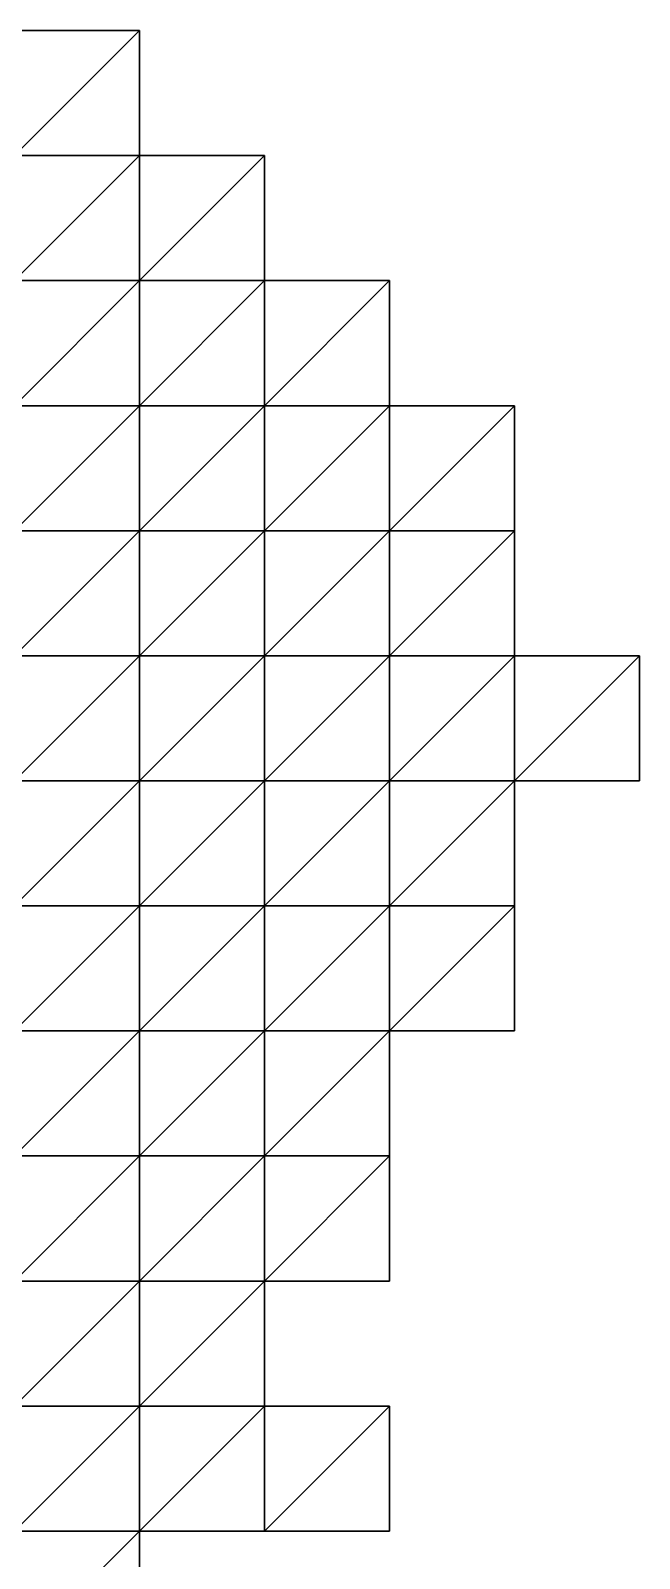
# Model space of a CAD drawing. Extents: x 292020 to 295740, y 4557680 to 4560040.
# Drawn here: x 295462.5 to 295560, y 4559415.6 to 4559660 of the extents above; entities that cross this region are included whole.
import ezdxf

# ---------------------------------------------------------------- set-up
doc = ezdxf.new("R2010")
doc.units = 0
doc.layers.add('RUN201_4_-_RUN201_NODOMAIN5_20X', color=7, linetype='CONTINUOUS')

msp = doc.modelspace()

# ---------------------------------------------------------------- linework, layer by layer
at = {"layer": 'RUN201_4_-_RUN201_NODOMAIN5_20X'}
for points in [[(295460, 4559660, 1880), (295460, 4559640, 1880), (295480, 4559660, 1880)], [(295480, 4559660, 1880), (295460, 4559640, 1880), (295480, 4559640, 1880)], [(295480, 4559660, 1900), (295460, 4559640, 1900), (295460, 4559660, 1900)], [(295480, 4559640, 1900), (295460, 4559640, 1900), (295480, 4559660, 1900)], [(295480, 4559660, 1880), (295460, 4559660, 1900), (295460, 4559660, 1880)], [(295480, 4559660, 1900), (295460, 4559660, 1900), (295480, 4559660, 1880)], [(295480, 4559640, 1880), (295480, 4559640, 1900), (295480, 4559660, 1880)], [(295480, 4559660, 1880), (295480, 4559640, 1900), (295480, 4559660, 1900)], [(295460, 4559640, 1880), (295460, 4559620, 1880), (295480, 4559640, 1880)], [(295480, 4559640, 1880), (295460, 4559620, 1880), (295480, 4559620, 1880)], [(295480, 4559640, 1920), (295460, 4559620, 1920), (295460, 4559640, 1920)], [(295480, 4559620, 1920), (295460, 4559620, 1920), (295480, 4559640, 1920)], [(295480, 4559640, 1900), (295460, 4559640, 1920), (295460, 4559640, 1900)], [(295480, 4559640, 1920), (295460, 4559640, 1920), (295480, 4559640, 1900)], [(295480, 4559620, 1880), (295480, 4559620, 1900), (295480, 4559640, 1880)], [(295480, 4559640, 1880), (295480, 4559620, 1900), (295480, 4559640, 1900)], [(295480, 4559640, 1900), (295480, 4559620, 1900), (295500, 4559640, 1900)], [(295500, 4559640, 1900), (295480, 4559620, 1900), (295500, 4559620, 1900)], [(295500, 4559640, 1920), (295480, 4559620, 1920), (295480, 4559640, 1920)], [(295500, 4559620, 1920), (295480, 4559620, 1920), (295500, 4559640, 1920)], [(295500, 4559640, 1900), (295480, 4559640, 1920), (295480, 4559640, 1900)], [(295500, 4559640, 1920), (295480, 4559640, 1920), (295500, 4559640, 1900)], [(295500, 4559620, 1900), (295500, 4559620, 1920), (295500, 4559640, 1900)], [(295500, 4559640, 1900), (295500, 4559620, 1920), (295500, 4559640, 1920)], [(295460, 4559620, 1860), (295460, 4559600, 1860), (295480, 4559620, 1860)], [(295480, 4559620, 1860), (295460, 4559600, 1860), (295480, 4559600, 1860)], [(295480, 4559620, 1860), (295460, 4559620, 1880), (295460, 4559620, 1860)], [(295480, 4559620, 1880), (295460, 4559620, 1880), (295480, 4559620, 1860)], [(295480, 4559620, 1920), (295460, 4559600, 1920), (295460, 4559620, 1920)], [(295480, 4559600, 1920), (295460, 4559600, 1920), (295480, 4559620, 1920)], [(295480, 4559600, 1860), (295480, 4559600, 1880), (295480, 4559620, 1860)], [(295480, 4559620, 1860), (295480, 4559600, 1880), (295480, 4559620, 1880)], [(295480, 4559620, 1880), (295480, 4559600, 1880), (295500, 4559620, 1880)], [(295500, 4559620, 1880), (295480, 4559600, 1880), (295500, 4559600, 1880)], [(295500, 4559620, 1880), (295480, 4559620, 1900), (295480, 4559620, 1880)], [(295500, 4559620, 1900), (295480, 4559620, 1900), (295500, 4559620, 1880)], [(295500, 4559620, 1920), (295480, 4559600, 1920), (295480, 4559620, 1920)], [(295500, 4559600, 1920), (295480, 4559600, 1920), (295500, 4559620, 1920)], [(295500, 4559600, 1880), (295500, 4559600, 1900), (295500, 4559620, 1880)], [(295500, 4559620, 1880), (295500, 4559600, 1900), (295500, 4559620, 1900)], [(295500, 4559620, 1900), (295500, 4559600, 1900), (295520, 4559620, 1900)], [(295520, 4559620, 1900), (295500, 4559600, 1900), (295520, 4559600, 1900)], [(295520, 4559620, 1920), (295500, 4559600, 1920), (295500, 4559620, 1920)], [(295520, 4559600, 1920), (295500, 4559600, 1920), (295520, 4559620, 1920)], [(295520, 4559620, 1900), (295500, 4559620, 1920), (295500, 4559620, 1900)], [(295520, 4559620, 1920), (295500, 4559620, 1920), (295520, 4559620, 1900)], [(295520, 4559600, 1900), (295520, 4559600, 1920), (295520, 4559620, 1900)], [(295520, 4559620, 1900), (295520, 4559600, 1920), (295520, 4559620, 1920)], [(295460, 4559600, 1860), (295460, 4559580, 1860), (295480, 4559600, 1860)], [(295480, 4559600, 1860), (295460, 4559580, 1860), (295480, 4559580, 1860)], [(295480, 4559600, 1920), (295460, 4559580, 1920), (295460, 4559600, 1920)], [(295480, 4559580, 1920), (295460, 4559580, 1920), (295480, 4559600, 1920)], [(295480, 4559580, 1860), (295480, 4559580, 1880), (295480, 4559600, 1860)], [(295480, 4559600, 1860), (295480, 4559580, 1880), (295480, 4559600, 1880)], [(295480, 4559600, 1880), (295480, 4559580, 1880), (295500, 4559600, 1880)], [(295500, 4559600, 1880), (295480, 4559580, 1880), (295500, 4559580, 1880)], [(295500, 4559600, 1920), (295480, 4559580, 1920), (295480, 4559600, 1920)], [(295500, 4559580, 1920), (295480, 4559580, 1920), (295500, 4559600, 1920)], [(295500, 4559580, 1880), (295500, 4559580, 1900), (295500, 4559600, 1880)], [(295500, 4559600, 1880), (295500, 4559580, 1900), (295500, 4559600, 1900)], [(295500, 4559600, 1900), (295500, 4559580, 1900), (295520, 4559600, 1900)], [(295520, 4559600, 1900), (295500, 4559580, 1900), (295520, 4559580, 1900)], [(295520, 4559600, 1920), (295500, 4559580, 1920), (295500, 4559600, 1920)], [(295520, 4559580, 1920), (295500, 4559580, 1920), (295520, 4559600, 1920)], [(295520, 4559600, 1900), (295520, 4559580, 1900), (295540, 4559600, 1900)], [(295540, 4559600, 1900), (295520, 4559580, 1900), (295540, 4559580, 1900)], [(295540, 4559600, 1920), (295520, 4559580, 1920), (295520, 4559600, 1920)], [(295540, 4559580, 1920), (295520, 4559580, 1920), (295540, 4559600, 1920)], [(295540, 4559600, 1900), (295520, 4559600, 1920), (295520, 4559600, 1900)], [(295540, 4559600, 1920), (295520, 4559600, 1920), (295540, 4559600, 1900)], [(295540, 4559580, 1900), (295540, 4559580, 1920), (295540, 4559600, 1900)], [(295540, 4559600, 1900), (295540, 4559580, 1920), (295540, 4559600, 1920)], [(295460, 4559580, 1840), (295460, 4559560, 1840), (295480, 4559580, 1840)], [(295480, 4559580, 1840), (295460, 4559560, 1840), (295480, 4559560, 1840)], [(295480, 4559580, 1840), (295460, 4559580, 1860), (295460, 4559580, 1840)], [(295480, 4559580, 1860), (295460, 4559580, 1860), (295480, 4559580, 1840)], [(295480, 4559580, 1920), (295460, 4559560, 1920), (295460, 4559580, 1920)], [(295480, 4559560, 1920), (295460, 4559560, 1920), (295480, 4559580, 1920)], [(295480, 4559560, 1840), (295480, 4559560, 1860), (295480, 4559580, 1840)], [(295480, 4559580, 1840), (295480, 4559560, 1860), (295480, 4559580, 1860)], [(295480, 4559580, 1860), (295480, 4559560, 1860), (295500, 4559580, 1860)], [(295500, 4559580, 1860), (295480, 4559560, 1860), (295500, 4559560, 1860)], [(295500, 4559580, 1860), (295480, 4559580, 1880), (295480, 4559580, 1860)], [(295500, 4559580, 1880), (295480, 4559580, 1880), (295500, 4559580, 1860)], [(295500, 4559580, 1920), (295480, 4559560, 1920), (295480, 4559580, 1920)], [(295500, 4559560, 1920), (295480, 4559560, 1920), (295500, 4559580, 1920)], [(295500, 4559560, 1860), (295500, 4559560, 1880), (295500, 4559580, 1860)], [(295500, 4559580, 1860), (295500, 4559560, 1880), (295500, 4559580, 1880)], [(295500, 4559580, 1880), (295500, 4559560, 1880), (295520, 4559580, 1880)], [(295520, 4559580, 1880), (295500, 4559560, 1880), (295520, 4559560, 1880)], [(295520, 4559580, 1880), (295500, 4559580, 1900), (295500, 4559580, 1880)], [(295520, 4559580, 1900), (295500, 4559580, 1900), (295520, 4559580, 1880)], [(295520, 4559580, 1920), (295500, 4559560, 1920), (295500, 4559580, 1920)], [(295520, 4559560, 1920), (295500, 4559560, 1920), (295520, 4559580, 1920)], [(295520, 4559560, 1880), (295520, 4559560, 1900), (295520, 4559580, 1880)], [(295520, 4559580, 1880), (295520, 4559560, 1900), (295520, 4559580, 1900)], [(295520, 4559580, 1900), (295520, 4559560, 1900), (295540, 4559580, 1900)], [(295540, 4559580, 1900), (295520, 4559560, 1900), (295540, 4559560, 1900)], [(295540, 4559580, 1920), (295520, 4559560, 1920), (295520, 4559580, 1920)], [(295540, 4559560, 1920), (295520, 4559560, 1920), (295540, 4559580, 1920)], [(295540, 4559560, 1900), (295540, 4559560, 1920), (295540, 4559580, 1900)], [(295540, 4559580, 1900), (295540, 4559560, 1920), (295540, 4559580, 1920)], [(295460, 4559560, 1840), (295460, 4559540, 1840), (295480, 4559560, 1840)], [(295480, 4559560, 1840), (295460, 4559540, 1840), (295480, 4559540, 1840)], [(295480, 4559560, 1920), (295460, 4559540, 1920), (295460, 4559560, 1920)], [(295480, 4559540, 1920), (295460, 4559540, 1920), (295480, 4559560, 1920)], [(295480, 4559560, 1840), (295480, 4559540, 1840), (295500, 4559560, 1840)], [(295500, 4559560, 1840), (295480, 4559540, 1840), (295500, 4559540, 1840)], [(295500, 4559560, 1840), (295480, 4559560, 1860), (295480, 4559560, 1840)], [(295500, 4559560, 1860), (295480, 4559560, 1860), (295500, 4559560, 1840)], [(295500, 4559560, 1920), (295480, 4559540, 1920), (295480, 4559560, 1920)], [(295500, 4559540, 1920), (295480, 4559540, 1920), (295500, 4559560, 1920)], [(295500, 4559540, 1840), (295500, 4559540, 1860), (295500, 4559560, 1840)], [(295500, 4559560, 1840), (295500, 4559540, 1860), (295500, 4559560, 1860)], [(295500, 4559560, 1860), (295500, 4559540, 1860), (295520, 4559560, 1860)], [(295520, 4559560, 1860), (295500, 4559540, 1860), (295520, 4559540, 1860)], [(295520, 4559560, 1860), (295500, 4559560, 1880), (295500, 4559560, 1860)], [(295520, 4559560, 1880), (295500, 4559560, 1880), (295520, 4559560, 1860)], [(295520, 4559560, 1920), (295500, 4559540, 1920), (295500, 4559560, 1920)], [(295520, 4559540, 1920), (295500, 4559540, 1920), (295520, 4559560, 1920)], [(295520, 4559540, 1860), (295520, 4559540, 1880), (295520, 4559560, 1860)], [(295520, 4559560, 1860), (295520, 4559540, 1880), (295520, 4559560, 1880)], [(295520, 4559560, 1880), (295520, 4559540, 1880), (295540, 4559560, 1880)], [(295540, 4559560, 1880), (295520, 4559540, 1880), (295540, 4559540, 1880)], [(295540, 4559560, 1880), (295520, 4559560, 1900), (295520, 4559560, 1880)], [(295540, 4559560, 1900), (295520, 4559560, 1900), (295540, 4559560, 1880)], [(295540, 4559560, 1920), (295520, 4559540, 1920), (295520, 4559560, 1920)], [(295540, 4559540, 1920), (295520, 4559540, 1920), (295540, 4559560, 1920)], [(295540, 4559540, 1880), (295540, 4559540, 1900), (295540, 4559560, 1880)], [(295540, 4559560, 1880), (295540, 4559540, 1900), (295540, 4559560, 1900)], [(295540, 4559560, 1900), (295540, 4559540, 1900), (295560, 4559560, 1900)], [(295560, 4559560, 1900), (295540, 4559540, 1900), (295560, 4559540, 1900)], [(295560, 4559560, 1920), (295540, 4559540, 1920), (295540, 4559560, 1920)], [(295560, 4559540, 1920), (295540, 4559540, 1920), (295560, 4559560, 1920)], [(295560, 4559560, 1900), (295540, 4559560, 1920), (295540, 4559560, 1900)], [(295560, 4559560, 1920), (295540, 4559560, 1920), (295560, 4559560, 1900)], [(295560, 4559540, 1900), (295560, 4559540, 1920), (295560, 4559560, 1900)], [(295560, 4559560, 1900), (295560, 4559540, 1920), (295560, 4559560, 1920)], [(295460, 4559540, 1840), (295460, 4559520, 1840), (295480, 4559540, 1840)], [(295480, 4559540, 1840), (295460, 4559520, 1840), (295480, 4559520, 1840)], [(295480, 4559540, 1920), (295460, 4559520, 1920), (295460, 4559540, 1920)], [(295480, 4559520, 1920), (295460, 4559520, 1920), (295480, 4559540, 1920)], [(295480, 4559520, 1840), (295480, 4559520, 1860), (295480, 4559540, 1840)], [(295480, 4559540, 1840), (295480, 4559520, 1860), (295480, 4559540, 1860)], [(295480, 4559540, 1840), (295480, 4559540, 1860), (295500, 4559540, 1840)], [(295500, 4559540, 1840), (295480, 4559540, 1860), (295500, 4559540, 1860)], [(295480, 4559540, 1860), (295480, 4559520, 1860), (295500, 4559540, 1860)], [(295500, 4559540, 1860), (295480, 4559520, 1860), (295500, 4559520, 1860)], [(295500, 4559540, 1920), (295480, 4559520, 1920), (295480, 4559540, 1920)], [(295500, 4559520, 1920), (295480, 4559520, 1920), (295500, 4559540, 1920)], [(295500, 4559520, 1860), (295500, 4559520, 1880), (295500, 4559540, 1860)], [(295500, 4559540, 1860), (295500, 4559520, 1880), (295500, 4559540, 1880)], [(295500, 4559540, 1860), (295500, 4559540, 1880), (295520, 4559540, 1860)], [(295520, 4559540, 1860), (295500, 4559540, 1880), (295520, 4559540, 1880)], [(295500, 4559540, 1880), (295500, 4559520, 1880), (295520, 4559540, 1880)], [(295520, 4559540, 1880), (295500, 4559520, 1880), (295520, 4559520, 1880)], [(295520, 4559540, 1920), (295500, 4559520, 1920), (295500, 4559540, 1920)], [(295520, 4559520, 1920), (295500, 4559520, 1920), (295520, 4559540, 1920)], [(295520, 4559520, 1880), (295520, 4559520, 1900), (295520, 4559540, 1880)], [(295520, 4559540, 1880), (295520, 4559520, 1900), (295520, 4559540, 1900)], [(295520, 4559540, 1880), (295520, 4559540, 1900), (295540, 4559540, 1880)], [(295540, 4559540, 1880), (295520, 4559540, 1900), (295540, 4559540, 1900)], [(295520, 4559540, 1900), (295520, 4559520, 1900), (295540, 4559540, 1900)], [(295540, 4559540, 1900), (295520, 4559520, 1900), (295540, 4559520, 1900)], [(295540, 4559540, 1920), (295520, 4559520, 1920), (295520, 4559540, 1920)], [(295540, 4559520, 1920), (295520, 4559520, 1920), (295540, 4559540, 1920)], [(295540, 4559520, 1900), (295540, 4559520, 1920), (295540, 4559540, 1900)], [(295540, 4559540, 1900), (295540, 4559520, 1920), (295540, 4559540, 1920)], [(295540, 4559540, 1900), (295540, 4559540, 1920), (295560, 4559540, 1900)], [(295560, 4559540, 1900), (295540, 4559540, 1920), (295560, 4559540, 1920)], [(295460, 4559520, 1840), (295460, 4559500, 1840), (295480, 4559520, 1840)], [(295480, 4559520, 1840), (295460, 4559500, 1840), (295480, 4559500, 1840)], [(295480, 4559520, 1920), (295460, 4559500, 1920), (295460, 4559520, 1920)], [(295480, 4559500, 1920), (295460, 4559500, 1920), (295480, 4559520, 1920)], [(295480, 4559500, 1840), (295480, 4559500, 1860), (295480, 4559520, 1840)], [(295480, 4559520, 1840), (295480, 4559500, 1860), (295480, 4559520, 1860)], [(295480, 4559520, 1860), (295480, 4559500, 1860), (295500, 4559520, 1860)], [(295500, 4559520, 1860), (295480, 4559500, 1860), (295500, 4559500, 1860)], [(295500, 4559520, 1920), (295480, 4559500, 1920), (295480, 4559520, 1920)], [(295500, 4559500, 1920), (295480, 4559500, 1920), (295500, 4559520, 1920)], [(295500, 4559500, 1860), (295500, 4559500, 1880), (295500, 4559520, 1860)], [(295500, 4559520, 1860), (295500, 4559500, 1880), (295500, 4559520, 1880)], [(295500, 4559520, 1880), (295500, 4559500, 1880), (295520, 4559520, 1880)], [(295520, 4559520, 1880), (295500, 4559500, 1880), (295520, 4559500, 1880)], [(295520, 4559520, 1920), (295500, 4559500, 1920), (295500, 4559520, 1920)], [(295520, 4559500, 1920), (295500, 4559500, 1920), (295520, 4559520, 1920)], [(295520, 4559500, 1880), (295520, 4559500, 1900), (295520, 4559520, 1880)], [(295520, 4559520, 1880), (295520, 4559500, 1900), (295520, 4559520, 1900)], [(295520, 4559520, 1900), (295520, 4559500, 1900), (295540, 4559520, 1900)], [(295540, 4559520, 1900), (295520, 4559500, 1900), (295540, 4559500, 1900)], [(295540, 4559520, 1920), (295520, 4559500, 1920), (295520, 4559520, 1920)], [(295540, 4559500, 1920), (295520, 4559500, 1920), (295540, 4559520, 1920)], [(295540, 4559500, 1900), (295540, 4559500, 1920), (295540, 4559520, 1900)], [(295540, 4559520, 1900), (295540, 4559500, 1920), (295540, 4559520, 1920)], [(295460, 4559500, 1840), (295460, 4559500, 1860), (295480, 4559500, 1840)], [(295480, 4559500, 1840), (295460, 4559500, 1860), (295480, 4559500, 1860)], [(295460, 4559500, 1860), (295460, 4559480, 1860), (295480, 4559500, 1860)], [(295480, 4559500, 1860), (295460, 4559480, 1860), (295480, 4559480, 1860)], [(295480, 4559500, 1920), (295460, 4559480, 1920), (295460, 4559500, 1920)], [(295480, 4559480, 1920), (295460, 4559480, 1920), (295480, 4559500, 1920)], [(295480, 4559480, 1860), (295480, 4559480, 1880), (295480, 4559500, 1860)], [(295480, 4559500, 1860), (295480, 4559480, 1880), (295480, 4559500, 1880)], [(295480, 4559500, 1860), (295480, 4559500, 1880), (295500, 4559500, 1860)], [(295500, 4559500, 1860), (295480, 4559500, 1880), (295500, 4559500, 1880)], [(295480, 4559500, 1880), (295480, 4559480, 1880), (295500, 4559500, 1880)], [(295500, 4559500, 1880), (295480, 4559480, 1880), (295500, 4559480, 1880)], [(295500, 4559500, 1920), (295480, 4559480, 1920), (295480, 4559500, 1920)], [(295500, 4559480, 1920), (295480, 4559480, 1920), (295500, 4559500, 1920)], [(295500, 4559480, 1880), (295500, 4559480, 1900), (295500, 4559500, 1880)], [(295500, 4559500, 1880), (295500, 4559480, 1900), (295500, 4559500, 1900)], [(295500, 4559500, 1880), (295500, 4559500, 1900), (295520, 4559500, 1880)], [(295520, 4559500, 1880), (295500, 4559500, 1900), (295520, 4559500, 1900)], [(295500, 4559500, 1900), (295500, 4559480, 1900), (295520, 4559500, 1900)], [(295520, 4559500, 1900), (295500, 4559480, 1900), (295520, 4559480, 1900)], [(295520, 4559500, 1920), (295500, 4559480, 1920), (295500, 4559500, 1920)], [(295520, 4559480, 1920), (295500, 4559480, 1920), (295520, 4559500, 1920)], [(295520, 4559480, 1900), (295520, 4559480, 1920), (295520, 4559500, 1900)], [(295520, 4559500, 1900), (295520, 4559480, 1920), (295520, 4559500, 1920)], [(295520, 4559500, 1900), (295520, 4559500, 1920), (295540, 4559500, 1900)], [(295540, 4559500, 1900), (295520, 4559500, 1920), (295540, 4559500, 1920)], [(295460, 4559480, 1860), (295460, 4559460, 1860), (295480, 4559480, 1860)], [(295480, 4559480, 1860), (295460, 4559460, 1860), (295480, 4559460, 1860)], [(295480, 4559480, 1920), (295460, 4559460, 1920), (295460, 4559480, 1920)], [(295480, 4559460, 1920), (295460, 4559460, 1920), (295480, 4559480, 1920)], [(295480, 4559460, 1860), (295480, 4559460, 1880), (295480, 4559480, 1860)], [(295480, 4559480, 1860), (295480, 4559460, 1880), (295480, 4559480, 1880)], [(295480, 4559480, 1880), (295480, 4559460, 1880), (295500, 4559480, 1880)], [(295500, 4559480, 1880), (295480, 4559460, 1880), (295500, 4559460, 1880)], [(295500, 4559480, 1920), (295480, 4559460, 1920), (295480, 4559480, 1920)], [(295500, 4559460, 1920), (295480, 4559460, 1920), (295500, 4559480, 1920)], [(295500, 4559460, 1880), (295500, 4559460, 1900), (295500, 4559480, 1880)], [(295500, 4559480, 1880), (295500, 4559460, 1900), (295500, 4559480, 1900)], [(295500, 4559480, 1900), (295500, 4559460, 1900), (295520, 4559480, 1900)], [(295520, 4559480, 1900), (295500, 4559460, 1900), (295520, 4559460, 1900)], [(295520, 4559480, 1920), (295500, 4559460, 1920), (295500, 4559480, 1920)], [(295520, 4559460, 1920), (295500, 4559460, 1920), (295520, 4559480, 1920)], [(295520, 4559460, 1900), (295520, 4559460, 1920), (295520, 4559480, 1900)], [(295520, 4559480, 1900), (295520, 4559460, 1920), (295520, 4559480, 1920)], [(295460, 4559460, 1860), (295460, 4559460, 1880), (295480, 4559460, 1860)], [(295480, 4559460, 1860), (295460, 4559460, 1880), (295480, 4559460, 1880)], [(295460, 4559460, 1880), (295460, 4559440, 1880), (295480, 4559460, 1880)], [(295480, 4559460, 1880), (295460, 4559440, 1880), (295480, 4559440, 1880)], [(295480, 4559460, 1920), (295460, 4559440, 1920), (295460, 4559460, 1920)], [(295480, 4559440, 1920), (295460, 4559440, 1920), (295480, 4559460, 1920)], [(295480, 4559440, 1880), (295480, 4559440, 1900), (295480, 4559460, 1880)], [(295480, 4559460, 1880), (295480, 4559440, 1900), (295480, 4559460, 1900)], [(295480, 4559460, 1880), (295480, 4559460, 1900), (295500, 4559460, 1880)], [(295500, 4559460, 1880), (295480, 4559460, 1900), (295500, 4559460, 1900)], [(295480, 4559460, 1900), (295480, 4559440, 1900), (295500, 4559460, 1900)], [(295500, 4559460, 1900), (295480, 4559440, 1900), (295500, 4559440, 1900)], [(295500, 4559460, 1920), (295480, 4559440, 1920), (295480, 4559460, 1920)], [(295500, 4559440, 1920), (295480, 4559440, 1920), (295500, 4559460, 1920)], [(295500, 4559440, 1900), (295500, 4559440, 1920), (295500, 4559460, 1900)], [(295500, 4559460, 1900), (295500, 4559440, 1920), (295500, 4559460, 1920)], [(295500, 4559460, 1900), (295500, 4559460, 1920), (295520, 4559460, 1900)], [(295520, 4559460, 1900), (295500, 4559460, 1920), (295520, 4559460, 1920)], [(295460, 4559440, 1880), (295460, 4559440, 1900), (295480, 4559440, 1880)], [(295480, 4559440, 1880), (295460, 4559440, 1900), (295480, 4559440, 1900)], [(295460, 4559440, 1900), (295460, 4559420, 1900), (295480, 4559440, 1900)], [(295480, 4559440, 1900), (295460, 4559420, 1900), (295480, 4559420, 1900)], [(295480, 4559440, 1920), (295460, 4559420, 1920), (295460, 4559440, 1920)], [(295480, 4559420, 1920), (295460, 4559420, 1920), (295480, 4559440, 1920)], [(295480, 4559440, 1900), (295480, 4559420, 1900), (295500, 4559440, 1900)], [(295500, 4559440, 1900), (295480, 4559420, 1900), (295500, 4559420, 1900)], [(295500, 4559440, 1920), (295480, 4559420, 1920), (295480, 4559440, 1920)], [(295500, 4559420, 1920), (295480, 4559420, 1920), (295500, 4559440, 1920)], [(295500, 4559420, 1900), (295500, 4559420, 1920), (295500, 4559440, 1900)], [(295500, 4559440, 1900), (295500, 4559420, 1920), (295500, 4559440, 1920)], [(295500, 4559440, 1920), (295500, 4559420, 1920), (295520, 4559440, 1920)], [(295520, 4559440, 1920), (295500, 4559420, 1920), (295520, 4559420, 1920)], [(295520, 4559440, 1940), (295500, 4559420, 1940), (295500, 4559440, 1940)], [(295520, 4559420, 1940), (295500, 4559420, 1940), (295520, 4559440, 1940)], [(295520, 4559440, 1920), (295500, 4559440, 1940), (295500, 4559440, 1920)], [(295520, 4559440, 1940), (295500, 4559440, 1940), (295520, 4559440, 1920)], [(295500, 4559440, 1920), (295500, 4559420, 1940), (295500, 4559420, 1920)], [(295500, 4559440, 1940), (295500, 4559420, 1940), (295500, 4559440, 1920)], [(295520, 4559420, 1920), (295520, 4559420, 1940), (295520, 4559440, 1920)], [(295520, 4559440, 1920), (295520, 4559420, 1940), (295520, 4559440, 1940)], [(295460, 4559420, 1900), (295460, 4559400, 1900), (295480, 4559420, 1900)], [(295480, 4559420, 1900), (295460, 4559400, 1900), (295480, 4559400, 1900)], [(295480, 4559420, 1920), (295460, 4559400, 1920), (295460, 4559420, 1920)], [(295480, 4559400, 1920), (295460, 4559400, 1920), (295480, 4559420, 1920)], [(295480, 4559400, 1900), (295480, 4559400, 1920), (295480, 4559420, 1900)], [(295480, 4559420, 1900), (295480, 4559400, 1920), (295480, 4559420, 1920)], [(295480, 4559420, 1900), (295480, 4559420, 1920), (295500, 4559420, 1900)], [(295500, 4559420, 1900), (295480, 4559420, 1920), (295500, 4559420, 1920)], [(295500, 4559420, 1920), (295500, 4559420, 1940), (295520, 4559420, 1920)], [(295520, 4559420, 1920), (295500, 4559420, 1940), (295520, 4559420, 1940)]]:
    msp.add_3dface(points, dxfattribs=at)

doc.saveas('drawing.dxf')
